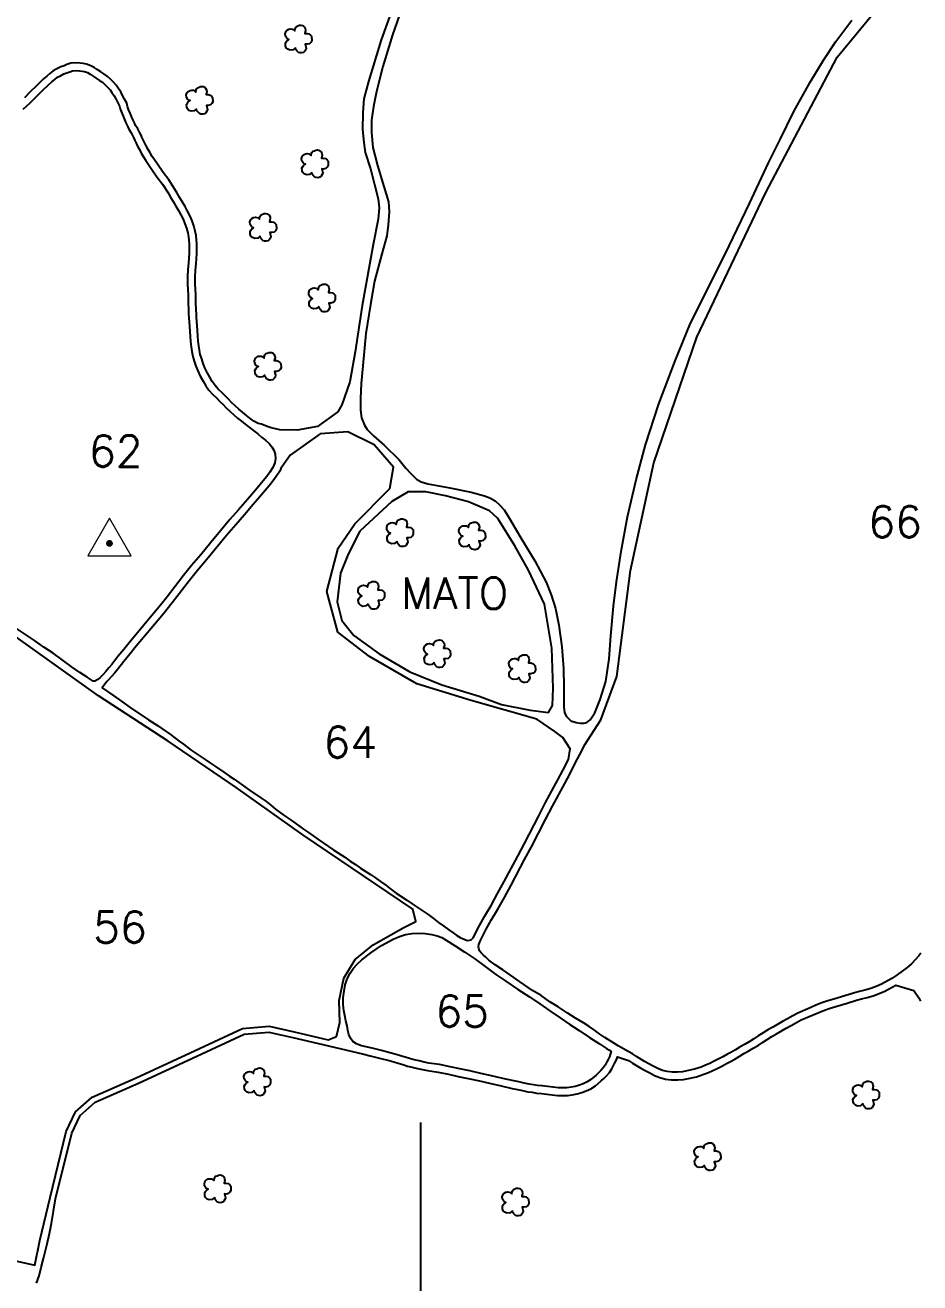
# Model space of a CAD drawing. Extents: x 753852 to 757564, y 7817516 to 7820141.
# Drawn here: x 755244 to 755710, y 7818478 to 7819131 of the extents above; entities that cross this region are included whole.
import ezdxf

# ---------------------------------------------------------------- set-up
doc = ezdxf.new("R2010")
doc.units = 0
doc.header["$MEASUREMENT"] = 0
doc.linetypes.add('CONTINUO', pattern=[0])
for name, color, linetype in [('0114000435', 1, 'Continuous'), ('0114000435002', 5, 'Continuous'), ('_SIMBOLO ARVORE', 118, 'Continuous'), ('MALHA', 8, 'Continuous'), ('MATO', 3, 'Continuous'), ('TEXTO', 7, 'Continuous'), ('TEXTO_NUN_TAL', 7, 'Continuous')]:
    doc.layers.add(name, color=color, linetype=linetype)
for name, color, linetype, lineweight in [('0114000435056', 5, 'Continuous', 25), ('0114000435062', 5, 'Continuous', 25), ('0114000435064', 5, 'Continuous', 25), ('0114000435065', 5, 'Continuous', 25), ('0114000435066', 5, 'Continuous', 25), ('TEXTO_DIVERSOS', 7, 'Continuous', 5)]:
    doc.layers.add(name, color=color, linetype=linetype, lineweight=lineweight)
doc.styles.add('ROMANS', font='romans')
doc.styles.add('Simplex', font='simplex.shx')

msp = doc.modelspace()

# ---------------------------------------------------------------- linework, layer by layer
at = {"layer": '0114000435', "linetype": 'ByBlock'}
for points in [[(755438.33, 7819148.16), (755429.62, 7819123.43), (755423.05, 7819101.85), (755420.59, 7819092.87), (755420.01, 7819085.81), (755419.85, 7819076.95), (755420.59, 7819070.22), (755421.32, 7819065.02), (755424.03, 7819056.49), (755428.06, 7819040.88), (755428.47, 7819036.12), (755428.06, 7819030.29), (755425.43, 7819017.13), (755419.67, 7818985.42), (755415.97, 7818961.33), (755413.35, 7818945.74), (755409.08, 7818933.84), (755406.96, 7818930.28), (755396.46, 7818922.63), (755385.83, 7818920.73), (755376.92, 7818920.81), (755372.32, 7818921.83), (755370.28, 7818922.56), (755367.36, 7818923.72), (755365.68, 7818924.23), (755363.43, 7818925.32), (755361.25, 7818926.87), (755359.48, 7818928.38), (755357.52, 7818929.99), (755355.65, 7818931.64), (755353.75, 7818933.37), (755351.79, 7818935.09), (755350.26, 7818936.77), (755348.41, 7818938.49), (755346.71, 7818940.26), (755344.76, 7818942.06), (755343.21, 7818943.93), (755341.79, 7818945.95), (755340.44, 7818948.21), (755339.09, 7818950.64), (755337.93, 7818953.04), (755337.03, 7818955.37), (755336.26, 7818957.74), (755335.55, 7818960.07), (755335.04, 7818962.24), (755334.72, 7818964.51), (755334.49, 7818967.01), (755334.32, 7818969.68), (755333.89, 7818974.91), (755333.71, 7818977.13), (755333.6, 7818979.33), (755333.49, 7818981.34), (755333.44, 7818982.94), (755333.29, 7818987.24), (755333.18, 7818990.99), (755332.87, 7818996.65), (755332.81, 7818998.47), (755332.85, 7819000.34), (755333.05, 7819003.9), (755333.32, 7819007.05), (755333.58, 7819009.93), (755333.68, 7819012.24), (755333.79, 7819015.6), (755333.78, 7819017.61), (755333.62, 7819019.66), (755333.31, 7819021.75), (755332.89, 7819024.11), (755332.2, 7819026.78), (755331.31, 7819029.38), (755330.2, 7819031.95), (755328.94, 7819034.42), (755327.59, 7819036.82), (755326.26, 7819039.07), (755324.88, 7819041.42), (755323.53, 7819043.75), (755322.17, 7819046.15), (755319.1, 7819050.72), (755316.27, 7819054.63), (755313.24, 7819058.94), (755310.53, 7819062.9), (755309.4, 7819064.75), (755308.42, 7819066.55), (755307.42, 7819068.43), (755306.52, 7819070.11), (755305.84, 7819071.57), (755305.12, 7819072.84), (755304.72, 7819073.92), (755303.97, 7819075.59), (755303.07, 7819077.3), (755301.91, 7819079.05), (755301.27, 7819080.41), (755300.5, 7819082.09), (755299.79, 7819083.68), (755299.08, 7819085.45), (755298.25, 7819087.38), (755297.7, 7819088.79), (755297.39, 7819090.51), (755296.15, 7819092.62), (755295.33, 7819094.25), (755294.31, 7819096.42), (755292.9, 7819098.36), (755291.8, 7819100.02), (755290.46, 7819101.51), (755288.88, 7819103.09), (755287.08, 7819104.6), (755285.46, 7819105.75), (755283.81, 7819106.86), (755281.91, 7819108.02), (755280.33, 7819109.06), (755278.56, 7819110.06), (755276.42, 7819110.91), (755274.69, 7819111.17), (755271.59, 7819111.49), (755268.32, 7819111.4), (755266.21, 7819110.64), (755264.82, 7819110.07), (755263.08, 7819109.52), (755260.95, 7819108.35), (755259.06, 7819107.41), (755257.38, 7819106.01), (755255.75, 7819104.68), (755254.05, 7819103.21), (755250.55, 7819099.8), (755246.92, 7819096.22), (755244.09, 7819093.42)], [(755250.46, 7818477.53), (755251.73, 7818481.37), (755252.81, 7818485.6), (755254, 7818490.34), (755255.88, 7818497.93), (755257.1, 7818503.27), (755258.2, 7818508.52), (755260.35, 7818521.24), (755268.73, 7818555.35), (755273.18, 7818564.6), (755280.96, 7818571.56), (755303.37, 7818581.43), (755331.47, 7818594.44), (755358.29, 7818606.78), (755371.13, 7818607.97), (755383.64, 7818605.14), (755402.22, 7818600.81), (755417.69, 7818597.14), (755419.94, 7818596.62), (755423.9, 7818595.65), (755428.68, 7818594.45), (755433.74, 7818593.13), (755436.21, 7818592.44), (755438.42, 7818591.83), (755440.77, 7818591.04), (755443.26, 7818590.29), (755445.75, 7818589.68), (755448.45, 7818589.07), (755450.98, 7818588.48), (755453.57, 7818587.93), (755459.27, 7818587.11), (755464.63, 7818586.02), (755469.62, 7818584.9), (755474.83, 7818583.83), (755480.59, 7818582.57), (755485.94, 7818581.37), (755491.86, 7818579.98), (755497.73, 7818578.62), (755500.37, 7818578.14), (755502.96, 7818577.53), (755505.8, 7818576.97), (755508.09, 7818576.66), (755510.25, 7818576.28), (755512.83, 7818575.95), (755515.64, 7818575.65), (755518.47, 7818575.29), (755521.27, 7818575.03), (755523.95, 7818574.92), (755526.45, 7818575.06), (755528.92, 7818575.28), (755531.45, 7818575.86), (755533.88, 7818576.54), (755536.16, 7818577.37), (755538.59, 7818578.52), (755540.93, 7818580.07), (755543.92, 7818582.56), (755545.29, 7818583.8), (755546.7, 7818585.2), (755548.22, 7818586.93), (755549.4, 7818588.8), (755550.38, 7818590.59), (755551.09, 7818591.93), (755551.83, 7818593.47), (755552.48, 7818595.07), (755558.14, 7818593.14), (755560.12, 7818591.86), (755564.49, 7818589.21), (755566.78, 7818587.92), (755569.13, 7818586.7), (755571.65, 7818585.44), (755574.43, 7818584.26), (755577.38, 7818583.44), (755580.54, 7818583.08), (755583.77, 7818583.1), (755586.64, 7818583.36), (755589.3, 7818583.8), (755593.45, 7818584.77), (755597.34, 7818586), (755599.73, 7818587), (755602.02, 7818588.02), (755604.15, 7818589.07), (755606.59, 7818590.31), (755608.99, 7818591.55), (755611.16, 7818592.71), (755613.35, 7818593.94), (755615.73, 7818595.32), (755618.13, 7818596.76), (755620.72, 7818598.19), (755622.89, 7818599.52), (755625.49, 7818601.02), (755627.75, 7818602.58), (755630.22, 7818604.08), (755632.71, 7818605.62), (755635.13, 7818607.08), (755640.17, 7818609.99), (755642.67, 7818611.41), (755645.39, 7818612.9), (755647.96, 7818614.24), (755654.09, 7818616.92), (755656.99, 7818618.14), (755660.02, 7818619.31), (755662.93, 7818620.35), (755665.98, 7818621.24), (755671.78, 7818623.02), (755676.72, 7818624.48), (755679.23, 7818625.16), (755682.12, 7818625.93), (755685.26, 7818626.86), (755688.38, 7818627.98), (755691.4, 7818629.28), (755697.08, 7818632.33), (755706.42, 7818629.47), (755709.04, 7818625.76), (755709.99, 7818623.99)]]:
    msp.add_lwpolyline(points, dxfattribs=at)
at = {"layer": '0114000435002', "linetype": 'ByBlock'}
msp.add_lwpolyline([(755442.43, 7819145.96), (755435.52, 7819126.06), (755430.46, 7819109.71), (755427.14, 7819096.6), (755425.51, 7819088.86), (755424.62, 7819081.72), (755424.45, 7819075.37), (755425.23, 7819067.49), (755427.71, 7819058.18), (755431.02, 7819047.32), (755433.33, 7819039.29), (755433.72, 7819034.17), (755433.21, 7819027.43), (755432.42, 7819021.71), (755429.9, 7819012.25), (755426.13, 7818998.15), (755424.05, 7818986.01), (755421.64, 7818970.95), (755419.95, 7818954.09), (755419.16, 7818944.92), (755418.77, 7818937.16), (755418.77, 7818931.1), (755419.28, 7818927.12), (755420.96, 7818923.34), (755422.31, 7818921.04), (755425.62, 7818917.78), (755431.18, 7818912.9), (755438.94, 7818905.3), (755442.42, 7818900.93), (755444.78, 7818898.34), (755447.94, 7818895.3), (755450.35, 7818893.9), (755453.89, 7818892.72), (755465.23, 7818890.7), (755476.35, 7818888.45), (755483.34, 7818886.64), (755486.03, 7818885.58), (755488.79, 7818883.95), (755491.03, 7818881.93), (755493.45, 7818879.23), (755496.31, 7818874.74), (755502.22, 7818864.68), (755509.41, 7818852.76), (755515.26, 7818841.74), (755518.01, 7818835.18), (755520.2, 7818827.97), (755521.95, 7818819.39), (755523.52, 7818808.03), (755524.42, 7818796.84), (755524.59, 7818787.28), (755524.59, 7818777.01), (755524.81, 7818773.79), (755525.82, 7818771.89), (755528.07, 7818769.64), (755530.88, 7818768.74), (755533.01, 7818768.41), (755535.09, 7818768.41), (755536.44, 7818768.8), (755538.24, 7818770.26), (755540.6, 7818773.85), (755543.46, 7818780.75), (755546.32, 7818790.07), (755548.01, 7818801.88), (755549.02, 7818813.89), (755550.26, 7818829.24), (755551.84, 7818841.9), (755554.31, 7818857.73), (755557.57, 7818875.6), (755562.07, 7818894.83), (755566.9, 7818913.15), (755573.81, 7818934.39), (755582.41, 7818956.64), (755590.39, 7818976.26), (755599.61, 7818994.47), (755610.48, 7819016.4), (755620.94, 7819038.46), (755630.83, 7819059.51), (755636.98, 7819071.78), (755644.07, 7819086.22), (755652.5, 7819101.46), (755659.42, 7819112.9), (755665.97, 7819122.67), (755674.22, 7819133.79)], dxfattribs=at)
at = {"layer": '0114000435056'}
msp.add_lwpolyline([(755229.24, 7818491.37), (755249.51, 7818486.86), (755252.05, 7818499.65), (755257.44, 7818521.95), (755265.89, 7818556.37), (755270.74, 7818566.44), (755279.32, 7818574.12), (755302.14, 7818584.17), (755330.21, 7818597.16), (755357.51, 7818609.72), (755371.33, 7818611), (755384.31, 7818608.06), (755402.01, 7818603.94), (755406.38, 7818605.59), (755408.16, 7818612.84), (755407.71, 7818624.43), (755410.19, 7818636), (755416.03, 7818645.69), (755425.36, 7818653.25), (755434.51, 7818658.46), (755441.36, 7818662.2), (755447.53, 7818665.45), (755446.03, 7818671.88), (755388.89, 7818710.42), (755354.1, 7818735.09), (755318.79, 7818759.11), (755282.66, 7818782.62), (755240.26, 7818813.01)], dxfattribs=at)
at = {"layer": '0114000435062'}
msp.add_lwpolyline([(755243.52, 7819087.44), (755246.85, 7819090.53), (755249.73, 7819093.37), (755253.35, 7819096.94), (755256.76, 7819100.26), (755258.32, 7819101.62), (755259.93, 7819102.93), (755261.26, 7819104.03), (755262.8, 7819104.8), (755264.66, 7819105.83), (755266.19, 7819106.31), (755267.65, 7819106.91), (755269.07, 7819107.42), (755271.44, 7819107.49), (755274.18, 7819107.2), (755275.37, 7819107.02), (755276.83, 7819106.44), (755278.25, 7819105.64), (755279.77, 7819104.64), (755281.65, 7819103.49), (755283.19, 7819102.45), (755284.63, 7819101.44), (755286.17, 7819100.14), (755287.56, 7819098.75), (755288.63, 7819097.57), (755289.61, 7819096.08), (755290.85, 7819094.38), (755291.73, 7819092.5), (755292.64, 7819090.71), (755293.58, 7819089.1), (755293.83, 7819087.71), (755294.54, 7819085.86), (755295.39, 7819083.91), (755296.11, 7819082.12), (755296.86, 7819080.44), (755297.64, 7819078.72), (755298.42, 7819077.08), (755299.63, 7819075.26), (755300.37, 7819073.84), (755301.02, 7819072.41), (755301.48, 7819071.16), (755302.28, 7819069.74), (755302.94, 7819068.32), (755303.89, 7819066.55), (755304.89, 7819064.65), (755305.94, 7819062.74), (755307.17, 7819060.73), (755309.95, 7819056.66), (755313.02, 7819052.31), (755315.81, 7819048.43), (755318.77, 7819044.04), (755320.06, 7819041.76), (755321.42, 7819039.41), (755322.81, 7819037.04), (755324.13, 7819034.81), (755325.42, 7819032.53), (755326.58, 7819030.25), (755327.58, 7819027.94), (755328.36, 7819025.63), (755328.98, 7819023.25), (755329.36, 7819021.1), (755329.65, 7819019.21), (755329.78, 7819017.44), (755329.79, 7819015.65), (755329.69, 7819012.4), (755329.59, 7819010.2), (755329.33, 7819007.4), (755329.06, 7819004.18), (755328.86, 7819000.5), (755328.81, 7818998.45), (755328.88, 7818996.47), (755329.18, 7818990.83), (755329.29, 7818987.11), (755329.44, 7818982.8), (755329.49, 7818981.16), (755329.61, 7818979.12), (755329.72, 7818976.88), (755329.9, 7818974.59), (755330.33, 7818969.39), (755330.5, 7818966.7), (755330.75, 7818964.05), (755331.1, 7818961.51), (755331.68, 7818959.03), (755332.44, 7818956.54), (755333.26, 7818954.02), (755334.26, 7818951.44), (755335.54, 7818948.8), (755336.98, 7818946.21), (755338.43, 7818943.77), (755340.03, 7818941.5), (755341.85, 7818939.31), (755343.9, 7818937.4), (755345.61, 7818935.63), (755347.42, 7818933.96), (755348.98, 7818932.23), (755351.09, 7818930.38), (755352.98, 7818928.66), (755354.93, 7818926.94), (755356.91, 7818925.32), (755358.78, 7818923.72), (755361.08, 7818922.08), (755363.33, 7818920.42), (755365.43, 7818918.74), (755367.42, 7818917.13), (755369.41, 7818915.47), (755371.27, 7818913.81), (755372.73, 7818912.05), (755373.78, 7818910.28), (755374.44, 7818908.26), (755374.6, 7818905.98), (755374.25, 7818903.7), (755373.26, 7818901.3), (755371.76, 7818898.92), (755370.07, 7818896.65), (755368.17, 7818894.31), (755364.26, 7818889.58), (755360.03, 7818884.61), (755355.44, 7818879.29), (755350.92, 7818874.19), (755346.11, 7818868.45), (755341, 7818862.27), (755335.76, 7818855.96), (755331, 7818850.31), (755326.74, 7818845.12), (755322.27, 7818839.35), (755317.74, 7818833.48), (755313.28, 7818827.77), (755308.67, 7818822.23), (755303.75, 7818816.4), (755299.19, 7818810.98), (755295.8, 7818806.75), (755292.73, 7818803.03), (755289.49, 7818799), (755287.97, 7818797.13), (755286.43, 7818795.31), (755284.9, 7818793.64), (755283.53, 7818792.2), (755282.25, 7818791.12), (755281.29, 7818790.54), (755280.75, 7818790.22), (755279.79, 7818790.29), (755278.23, 7818791.26), (755276.7, 7818792.3), (755272.96, 7818794.82), (755268.4, 7818797.94), (755263.68, 7818801.39), (755259.03, 7818804.8), (755254.24, 7818807.97), (755249.43, 7818811.37), (755244.69, 7818814.54), (755240.06, 7818817.64)], dxfattribs=at)
at = {"layer": '0114000435064'}
msp.add_lwpolyline([(755377.37, 7818900.77), (755376.82, 7818899.46), (755375.06, 7818896.66), (755373.23, 7818894.2), (755371.27, 7818891.78), (755367.32, 7818887.01), (755363.06, 7818882.01), (755358.45, 7818876.66), (755353.95, 7818871.58), (755349.18, 7818865.89), (755338.83, 7818853.4), (755334.07, 7818847.75), (755329.87, 7818842.63), (755320.9, 7818831.02), (755316.4, 7818825.26), (755311.74, 7818819.66), (755302.29, 7818808.44), (755298.9, 7818804.22), (755295.84, 7818800.51), (755292.6, 7818796.48), (755291.05, 7818794.57), (755289.43, 7818792.66), (755287.83, 7818790.91), (755287.01, 7818790.05), (755284.58, 7818786.86), (755287.34, 7818784.87), (755290.51, 7818782.67), (755294.82, 7818779.72), (755299.11, 7818776.63), (755308.54, 7818770.25), (755313.28, 7818767.31), (755315.56, 7818765.72), (755317.73, 7818764.16), (755320.05, 7818762.6), (755322.38, 7818760.89), (755324.63, 7818759.14), (755326.81, 7818757.56), (755330.88, 7818754.47), (755335.53, 7818751.24), (755338.15, 7818749.55), (755340.81, 7818747.68), (755343.5, 7818745.95), (755348.31, 7818742.58), (755350.76, 7818740.97), (755353.12, 7818739.32), (755355.5, 7818737.55), (755361.05, 7818733.71), (755366.94, 7818729.69), (755369.65, 7818727.88), (755372.19, 7818725.85), (755374.7, 7818723.78), (755377.19, 7818721.9), (755379.67, 7818720.08), (755382.2, 7818718.32), (755384.74, 7818716.62), (755389.27, 7818713.38), (755391.77, 7818711.7), (755396.72, 7818708.13), (755399.34, 7818706.22), (755402.17, 7818704.42), (755404.95, 7818702.53), (755410.68, 7818698.74), (755413.52, 7818696.78), (755416.28, 7818695.01), (755418.89, 7818693.14), (755423.95, 7818689.77), (755426.53, 7818688.14), (755429.26, 7818686.14), (755431.94, 7818684.2), (755434.57, 7818682.21), (755437.36, 7818680.19), (755442.96, 7818676.44), (755445.71, 7818674.56), (755453.99, 7818668.99), (755456.71, 7818666.94), (755459.36, 7818664.89), (755462.17, 7818662.89), (755464.67, 7818661.06), (755466.9, 7818659.52), (755468.87, 7818658.2), (755470.6, 7818657.12), (755474.3, 7818655.52), (755476.29, 7818655.88), (755477.4, 7818656.89), (755480.62, 7818663.32), (755483.31, 7818668.05), (755486.66, 7818673.75), (755490.1, 7818679.87), (755493.54, 7818686.11), (755500.6, 7818699.43), (755504.14, 7818705.97), (755511.46, 7818720.29), (755515.03, 7818727.17), (755521.43, 7818738.93), (755524.21, 7818744.2), (755526.93, 7818749.51), (755527.86, 7818755.15), (755523.91, 7818760.99), (755519.81, 7818764.14), (755510.48, 7818770.54), (755476.39, 7818780.23), (755448.09, 7818788.82), (755423.43, 7818803.15), (755407.03, 7818815.77), (755401.34, 7818836.93), (755407.25, 7818859.38), (755415.83, 7818872.09), (755434.01, 7818890.35), (755435.96, 7818901.48), (755425.97, 7818913.14), (755412.3, 7818919.89), (755397.88, 7818918.73), (755382.25, 7818907.62)], close=True, dxfattribs=at)
at = {"layer": '0114000435065', "elevation": 660.77}
msp.add_lwpolyline([(755455.92, 7818658.64), (755458.6, 7818658.01), (755461.12, 7818657.04), (755463.38, 7818655.78), (755468.02, 7818652.82), (755473.04, 7818649.42), (755478.23, 7818645.92), (755483.62, 7818642.07), (755489.18, 7818637.89), (755494.36, 7818634.4), (755500.48, 7818630.28), (755506.6, 7818626.2), (755511.97, 7818622.56), (755517.25, 7818619.06), (755522.56, 7818615.34), (755527.58, 7818611.96), (755532.53, 7818608.7), (755537.84, 7818605.06), (755543.01, 7818601.76), (755545.15, 7818600.44), (755546.66, 7818599.41), (755547.82, 7818598.66), (755549.03, 7818597.94), (755548.65, 7818596.28), (755548.17, 7818595.09), (755547.52, 7818593.73), (755546.86, 7818592.49), (755545.95, 7818590.82), (755545.01, 7818589.33), (755543.78, 7818587.94), (755542.53, 7818586.7), (755541.3, 7818585.58), (755538.54, 7818583.29), (755536.62, 7818582.02), (755534.61, 7818581.06), (755532.66, 7818580.35), (755530.47, 7818579.74), (755528.29, 7818579.24), (755526.15, 7818579.05), (755523.92, 7818578.93), (755521.54, 7818579.03), (755518.9, 7818579.26), (755516.1, 7818579.63), (755513.3, 7818579.93), (755510.84, 7818580.24), (755508.7, 7818580.61), (755506.46, 7818580.92), (755503.81, 7818581.44), (755501.19, 7818582.06), (755498.53, 7818582.54), (755492.77, 7818583.87), (755486.84, 7818585.27), (755481.45, 7818586.47), (755475.66, 7818587.74), (755470.46, 7818588.81), (755465.46, 7818589.93), (755459.95, 7818591.05), (755454.27, 7818591.87), (755451.85, 7818592.38), (755449.34, 7818592.97), (755446.67, 7818593.58), (755444.31, 7818594.15), (755441.98, 7818594.85), (755439.59, 7818595.66), (755437.27, 7818596.3), (755434.78, 7818596.99), (755429.67, 7818598.33), (755424.86, 7818599.53), (755420.87, 7818600.52), (755418.83, 7818600.98), (755416.69, 7818601.77), (755414.85, 7818603.06), (755413.59, 7818604.83), (755412.76, 7818606.73), (755412.26, 7818608.79), (755411.8, 7818611.25), (755411.25, 7818613.86), (755410.65, 7818616.56), (755410.16, 7818619.23), (755409.89, 7818622.31), (755409.86, 7818625.73), (755410.24, 7818629.27), (755410.9, 7818632.46), (755411.97, 7818635.57), (755413.5, 7818638.56), (755415.21, 7818641.11), (755417.29, 7818643.46), (755419.49, 7818645.5), (755424.2, 7818649.15), (755429.79, 7818652.93), (755435.88, 7818656.3), (755439.06, 7818657.62), (755442.26, 7818658.61), (755445.71, 7818659.17), (755449.05, 7818659.29), (755452.49, 7818659.11)], close=True, dxfattribs=at)
at = {"layer": '0114000435066'}
msp.add_lwpolyline([(755710.12, 7818648.98), (755709.08, 7818647.53), (755707.39, 7818645.61), (755705.26, 7818643.46), (755702.9, 7818641.46), (755700.44, 7818639.52), (755697.83, 7818637.62), (755695.02, 7818635.76), (755689.66, 7818632.88), (755686.91, 7818631.7), (755684.01, 7818630.66), (755681.04, 7818629.78), (755678.19, 7818629.03), (755675.63, 7818628.33), (755670.63, 7818626.85), (755664.83, 7818625.08), (755661.69, 7818624.15), (755658.63, 7818623.06), (755655.49, 7818621.85), (755652.52, 7818620.6), (755646.23, 7818617.85), (755643.5, 7818616.43), (755640.72, 7818614.9), (755638.18, 7818613.46), (755633.1, 7818610.53), (755630.62, 7818609.04), (755628.13, 7818607.49), (755625.57, 7818605.94), (755623.35, 7818604.4), (755620.85, 7818602.95), (755618.71, 7818601.65), (755616.13, 7818600.23), (755613.7, 7818598.77), (755611.36, 7818597.41), (755609.24, 7818596.22), (755607.13, 7818595.09), (755604.76, 7818593.86), (755602.36, 7818592.64), (755600.33, 7818591.64), (755598.15, 7818590.68), (755595.96, 7818589.76), (755592.39, 7818588.63), (755588.52, 7818587.73), (755586.14, 7818587.33), (755583.58, 7818587.1), (755580.76, 7818587.08), (755578.15, 7818587.38), (755575.75, 7818588.04), (755573.33, 7818589.07), (755570.94, 7818590.26), (755568.69, 7818591.44), (755566.51, 7818592.67), (755562.24, 7818595.25), (755560.19, 7818596.58), (755557.92, 7818597.82), (755554.03, 7818600.04), (755552.69, 7818600.73), (755550.79, 7818601.93), (755545.87, 7818605.1), (755543.31, 7818606.84), (755541.77, 7818607.97), (755540.38, 7818608.92), (755537.64, 7818610.8), (755534.67, 7818612.72), (755530.59, 7818615.18), (755526.17, 7818617.99), (755521.57, 7818621.14), (755517.29, 7818623.68), (755512.69, 7818627), (755508.28, 7818629.54), (755503.77, 7818632.58), (755501.42, 7818634.19), (755496.79, 7818637.49), (755492.76, 7818640.31), (755488.8, 7818642.92), (755485.55, 7818645.28), (755483.97, 7818646.83), (755482.54, 7818648), (755481.55, 7818649.1), (755480.75, 7818650.2), (755480.34, 7818651.32), (755480.19, 7818652.26), (755480.26, 7818653.4), (755481.03, 7818655.21), (755484.15, 7818661.43), (755486.77, 7818666.04), (755490.13, 7818671.75), (755493.59, 7818677.92), (755497.06, 7818684.21), (755504.13, 7818697.54), (755507.68, 7818704.11), (755515.02, 7818718.46), (755518.57, 7818725.29), (755524.96, 7818737.04), (755527.76, 7818742.36), (755530.48, 7818747.66), (755532.91, 7818752.25), (755533.82, 7818754.05), (755535.29, 7818757.03), (755543.81, 7818770.14), (755551.99, 7818792.73), (755559.17, 7818847.85), (755571.35, 7818903.72), (755593.68, 7818968.96), (755629.29, 7819043.87), (755666.56, 7819114.41), (755714.23, 7819172.26)], dxfattribs=at)
at = {"layer": '_SIMBOLO ARVORE', "linetype": 'CONTINUO'}
for points in [[(755384.99, 7819119.4, 0), (755383.75, 7819118.36, 0), (755382.17, 7819118.17, 0), (755381.04, 7819118.61, 0), (755380.24, 7819119.4, 0), (755379.91, 7819120.3, 0), (755379.82, 7819121.63, 0), (755380.25, 7819122.47, 0), (755380.7, 7819123.09, 0), (755381.61, 7819123.71, 0), (755381.03, 7819123.9, 0), (755380.46, 7819124.37, 0), (755379.79, 7819125.43, 0), (755379.67, 7819126.69, 0), (755380.15, 7819128.01, 0), (755380.66, 7819128.48, 0), (755381.59, 7819129.05, 0), (755382.57, 7819129.18, 0), (755383.35, 7819129.06, 0), (755383.97, 7819128.78, 0), (755384.64, 7819128.18, 0), (755384.85, 7819129.33, 0), (755385.02, 7819129.79, 0), (755385.53, 7819130.43, 0), (755386.28, 7819130.71, 0), (755387.01, 7819131.03, 0), (755387.84, 7819131.11, 0), (755388.62, 7819131, 0), (755389.25, 7819130.66, 0), (755389.72, 7819130.15, 0), (755390.14, 7819129.34, 0), (755390.3, 7819128.43, 0), (755389.92, 7819126.82, 0), (755391.06, 7819126.83, 0), (755391.99, 7819126.61, 0), (755392.87, 7819125.91, 0), (755393.36, 7819125.35, 0), (755393.5, 7819123.12, 0), (755392.95, 7819122.13, 0), (755392.23, 7819121.47, 0), (755391.09, 7819121.16, 0), (755390.09, 7819121.25, 0), (755390.62, 7819119.17, 0), (755390.38, 7819118.29, 0), (755389.78, 7819117.44, 0), (755389.11, 7819116.92, 0), (755388.17, 7819116.68, 0), (755387.24, 7819116.74, 0), (755386.54, 7819116.94, 0), (755385.74, 7819117.73, 0), (755385.2, 7819118.44, 0), (755385.03, 7819119.51, 0)], [(755333.6, 7819087.61, 0), (755332.35, 7819086.56, 0), (755330.77, 7819086.38, 0), (755329.64, 7819086.82, 0), (755328.84, 7819087.6, 0), (755328.51, 7819088.5, 0), (755328.42, 7819089.83, 0), (755328.85, 7819090.67, 0), (755329.31, 7819091.3, 0), (755330.22, 7819091.91, 0), (755329.64, 7819092.1, 0), (755329.07, 7819092.57, 0), (755328.39, 7819093.63, 0), (755328.27, 7819094.89, 0), (755328.76, 7819096.21, 0), (755329.27, 7819096.68, 0), (755330.2, 7819097.25, 0), (755331.17, 7819097.38, 0), (755331.95, 7819097.27, 0), (755332.57, 7819096.98, 0), (755333.25, 7819096.38, 0), (755333.45, 7819097.53, 0), (755333.62, 7819097.99, 0), (755334.13, 7819098.63, 0), (755334.88, 7819098.91, 0), (755335.62, 7819099.23, 0), (755336.44, 7819099.31, 0), (755337.22, 7819099.2, 0), (755337.86, 7819098.86, 0), (755338.33, 7819098.35, 0), (755338.74, 7819097.54, 0), (755338.9, 7819096.63, 0), (755338.53, 7819095.02, 0), (755339.66, 7819095.03, 0), (755340.6, 7819094.81, 0), (755341.48, 7819094.11, 0), (755341.97, 7819093.55, 0), (755342.1, 7819091.33, 0), (755341.55, 7819090.33, 0), (755340.83, 7819089.67, 0), (755339.69, 7819089.36, 0), (755338.69, 7819089.45, 0), (755339.22, 7819087.37, 0), (755338.98, 7819086.49, 0), (755338.38, 7819085.64, 0), (755337.72, 7819085.12, 0), (755336.78, 7819084.89, 0), (755335.85, 7819084.94, 0), (755335.15, 7819085.14, 0), (755334.35, 7819085.93, 0), (755333.8, 7819086.64, 0), (755333.64, 7819087.71, 0)], [(755393.56, 7819054.59, 0), (755392.31, 7819053.54, 0), (755390.73, 7819053.36, 0), (755389.6, 7819053.8, 0), (755388.8, 7819054.58, 0), (755388.47, 7819055.48, 0), (755388.38, 7819056.81, 0), (755388.81, 7819057.65, 0), (755389.27, 7819058.28, 0), (755390.18, 7819058.89, 0), (755389.6, 7819059.08, 0), (755389.03, 7819059.55, 0), (755388.36, 7819060.61, 0), (755388.23, 7819061.87, 0), (755388.72, 7819063.19, 0), (755389.23, 7819063.66, 0), (755390.16, 7819064.23, 0), (755391.14, 7819064.36, 0), (755391.92, 7819064.25, 0), (755392.53, 7819063.96, 0), (755393.21, 7819063.36, 0), (755393.41, 7819064.51, 0), (755393.59, 7819064.97, 0), (755394.09, 7819065.61, 0), (755394.84, 7819065.89, 0), (755395.58, 7819066.21, 0), (755396.4, 7819066.29, 0), (755397.18, 7819066.18, 0), (755397.82, 7819065.84, 0), (755398.29, 7819065.33, 0), (755398.7, 7819064.52, 0), (755398.86, 7819063.61, 0), (755398.49, 7819062, 0), (755399.62, 7819062.01, 0), (755400.56, 7819061.79, 0), (755401.44, 7819061.09, 0), (755401.93, 7819060.53, 0), (755402.06, 7819058.31, 0), (755401.52, 7819057.31, 0), (755400.79, 7819056.65, 0), (755399.65, 7819056.34, 0), (755398.65, 7819056.43, 0), (755399.19, 7819054.35, 0), (755398.94, 7819053.47, 0), (755398.34, 7819052.62, 0), (755397.68, 7819052.1, 0), (755396.74, 7819051.87, 0), (755395.81, 7819051.92, 0), (755395.11, 7819052.12, 0), (755394.31, 7819052.91, 0), (755393.77, 7819053.62, 0), (755393.6, 7819054.69, 0)], [(755366.64, 7819021.56, 0), (755365.39, 7819020.52, 0), (755363.81, 7819020.34, 0), (755362.68, 7819020.77, 0), (755361.88, 7819021.56, 0), (755361.55, 7819022.46, 0), (755361.46, 7819023.79, 0), (755361.89, 7819024.63, 0), (755362.35, 7819025.25, 0), (755363.26, 7819025.87, 0), (755362.68, 7819026.06, 0), (755362.11, 7819026.53, 0), (755361.43, 7819027.59, 0), (755361.31, 7819028.85, 0), (755361.8, 7819030.17, 0), (755362.31, 7819030.64, 0), (755363.24, 7819031.21, 0), (755364.21, 7819031.34, 0), (755365, 7819031.23, 0), (755365.61, 7819030.94, 0), (755366.29, 7819030.34, 0), (755366.49, 7819031.49, 0), (755366.66, 7819031.95, 0), (755367.17, 7819032.59, 0), (755367.92, 7819032.87, 0), (755368.66, 7819033.19, 0), (755369.48, 7819033.27, 0), (755370.26, 7819033.16, 0), (755370.9, 7819032.82, 0), (755371.37, 7819032.31, 0), (755371.78, 7819031.5, 0), (755371.94, 7819030.59, 0), (755371.57, 7819028.98, 0), (755372.7, 7819028.99, 0), (755373.64, 7819028.77, 0), (755374.52, 7819028.07, 0), (755375.01, 7819027.51, 0), (755375.14, 7819025.29, 0), (755374.59, 7819024.29, 0), (755373.87, 7819023.63, 0), (755372.73, 7819023.32, 0), (755371.73, 7819023.41, 0), (755372.26, 7819021.33, 0), (755372.02, 7819020.45, 0), (755371.42, 7819019.6, 0), (755370.76, 7819019.08, 0), (755369.82, 7819018.85, 0), (755368.89, 7819018.9, 0), (755368.19, 7819019.1, 0), (755367.39, 7819019.89, 0), (755366.84, 7819020.6, 0), (755366.68, 7819021.67, 0)], [(755397.23, 7818984.88, 0), (755395.99, 7818983.83, 0), (755394.4, 7818983.65, 0), (755393.27, 7818984.09, 0), (755392.47, 7818984.87, 0), (755392.14, 7818985.77, 0), (755392.05, 7818987.1, 0), (755392.49, 7818987.94, 0), (755392.94, 7818988.57, 0), (755393.85, 7818989.18, 0), (755393.27, 7818989.37, 0), (755392.7, 7818989.84, 0), (755392.03, 7818990.9, 0), (755391.91, 7818992.16, 0), (755392.39, 7818993.48, 0), (755392.9, 7818993.95, 0), (755393.83, 7818994.52, 0), (755394.81, 7818994.65, 0), (755395.59, 7818994.54, 0), (755396.21, 7818994.25, 0), (755396.88, 7818993.65, 0), (755397.08, 7818994.8, 0), (755397.26, 7818995.26, 0), (755397.76, 7818995.9, 0), (755398.51, 7818996.18, 0), (755399.25, 7818996.5, 0), (755400.07, 7818996.58, 0), (755400.86, 7818996.47, 0), (755401.49, 7818996.13, 0), (755401.96, 7818995.62, 0), (755402.37, 7818994.81, 0), (755402.54, 7818993.9, 0), (755402.16, 7818992.29, 0), (755403.29, 7818992.3, 0), (755404.23, 7818992.08, 0), (755405.11, 7818991.38, 0), (755405.6, 7818990.82, 0), (755405.73, 7818988.6, 0), (755405.19, 7818987.6, 0), (755404.46, 7818986.94, 0), (755403.32, 7818986.63, 0), (755402.32, 7818986.72, 0), (755402.86, 7818984.64, 0), (755402.61, 7818983.76, 0), (755402.01, 7818982.91, 0), (755401.35, 7818982.39, 0), (755400.41, 7818982.16, 0), (755399.48, 7818982.21, 0), (755398.78, 7818982.41, 0), (755397.98, 7818983.2, 0), (755397.44, 7818983.91, 0), (755397.27, 7818984.98, 0)], [(755369.09, 7818949.41, 0), (755367.84, 7818948.36, 0), (755366.26, 7818948.18, 0), (755365.13, 7818948.62, 0), (755364.33, 7818949.4, 0), (755364, 7818950.31, 0), (755363.91, 7818951.64, 0), (755364.34, 7818952.48, 0), (755364.79, 7818953.1, 0), (755365.71, 7818953.72, 0), (755365.13, 7818953.9, 0), (755364.55, 7818954.37, 0), (755363.88, 7818955.43, 0), (755363.76, 7818956.7, 0), (755364.25, 7818958.01, 0), (755364.76, 7818958.48, 0), (755365.69, 7818959.05, 0), (755366.66, 7818959.18, 0), (755367.44, 7818959.07, 0), (755368.06, 7818958.78, 0), (755368.74, 7818958.18, 0), (755368.94, 7818959.33, 0), (755369.11, 7818959.8, 0), (755369.62, 7818960.44, 0), (755370.37, 7818960.71, 0), (755371.1, 7818961.04, 0), (755371.93, 7818961.11, 0), (755372.71, 7818961, 0), (755373.35, 7818960.67, 0), (755373.82, 7818960.16, 0), (755374.23, 7818959.34, 0), (755374.39, 7818958.44, 0), (755374.02, 7818956.82, 0), (755375.15, 7818956.84, 0), (755376.08, 7818956.61, 0), (755376.97, 7818955.91, 0), (755377.46, 7818955.35, 0), (755377.59, 7818953.13, 0), (755377.04, 7818952.13, 0), (755376.32, 7818951.47, 0), (755375.18, 7818951.17, 0), (755374.18, 7818951.25, 0), (755374.71, 7818949.18, 0), (755374.47, 7818948.29, 0), (755373.87, 7818947.45, 0), (755373.21, 7818946.92, 0), (755372.27, 7818946.69, 0), (755371.34, 7818946.75, 0), (755370.64, 7818946.94, 0), (755369.84, 7818947.73, 0), (755369.29, 7818948.44, 0), (755369.12, 7818949.52, 0)], [(755437.77, 7818862.92, 0), (755436.53, 7818861.88, 0), (755434.94, 7818861.69, 0), (755433.82, 7818862.13, 0), (755433.02, 7818862.92, 0), (755432.68, 7818863.82, 0), (755432.6, 7818865.15, 0), (755433.03, 7818865.99, 0), (755433.48, 7818866.61, 0), (755434.39, 7818867.23, 0), (755433.81, 7818867.42, 0), (755433.24, 7818867.89, 0), (755432.57, 7818868.95, 0), (755432.45, 7818870.21, 0), (755432.93, 7818871.52, 0), (755433.44, 7818872, 0), (755434.37, 7818872.56, 0), (755435.35, 7818872.69, 0), (755436.13, 7818872.58, 0), (755436.75, 7818872.3, 0), (755437.42, 7818871.69, 0), (755437.63, 7818872.85, 0), (755437.8, 7818873.31, 0), (755438.3, 7818873.95, 0), (755439.06, 7818874.22, 0), (755439.79, 7818874.55, 0), (755440.62, 7818874.63, 0), (755441.4, 7818874.51, 0), (755442.03, 7818874.18, 0), (755442.5, 7818873.67, 0), (755442.92, 7818872.86, 0), (755443.08, 7818871.95, 0), (755442.7, 7818870.33, 0), (755443.83, 7818870.35, 0), (755444.77, 7818870.13, 0), (755445.65, 7818869.43, 0), (755446.14, 7818868.87, 0), (755446.27, 7818866.64, 0), (755445.73, 7818865.65, 0), (755445.01, 7818864.98, 0), (755443.86, 7818864.68, 0), (755442.86, 7818864.77, 0), (755443.4, 7818862.69, 0), (755443.15, 7818861.81, 0), (755442.55, 7818860.96, 0), (755441.89, 7818860.43, 0), (755440.95, 7818860.2, 0), (755440.02, 7818860.26, 0), (755439.32, 7818860.46, 0), (755438.52, 7818861.24, 0), (755437.98, 7818861.95, 0), (755437.81, 7818863.03, 0)], [(755475.31, 7818861.27, 0), (755474.06, 7818860.22, 0), (755472.48, 7818860.04, 0), (755471.35, 7818860.48, 0), (755470.55, 7818861.26, 0), (755470.22, 7818862.16, 0), (755470.13, 7818863.5, 0), (755470.56, 7818864.34, 0), (755471.02, 7818864.96, 0), (755471.93, 7818865.58, 0), (755471.35, 7818865.76, 0), (755470.78, 7818866.23, 0), (755470.1, 7818867.29, 0), (755469.98, 7818868.56, 0), (755470.47, 7818869.87, 0), (755470.98, 7818870.34, 0), (755471.91, 7818870.91, 0), (755472.89, 7818871.04, 0), (755473.67, 7818870.93, 0), (755474.28, 7818870.64, 0), (755474.96, 7818870.04, 0), (755475.16, 7818871.19, 0), (755475.34, 7818871.65, 0), (755475.84, 7818872.29, 0), (755476.59, 7818872.57, 0), (755477.33, 7818872.9, 0), (755478.15, 7818872.97, 0), (755478.93, 7818872.86, 0), (755479.57, 7818872.52, 0), (755480.04, 7818872.02, 0), (755480.45, 7818871.2, 0), (755480.61, 7818870.29, 0), (755480.24, 7818868.68, 0), (755481.37, 7818868.7, 0), (755482.31, 7818868.47, 0), (755483.19, 7818867.77, 0), (755483.68, 7818867.21, 0), (755483.81, 7818864.99, 0), (755483.27, 7818863.99, 0), (755482.54, 7818863.33, 0), (755481.4, 7818863.03, 0), (755480.4, 7818863.11, 0), (755480.94, 7818861.04, 0), (755480.69, 7818860.15, 0), (755480.09, 7818859.31, 0), (755479.43, 7818858.78, 0), (755478.49, 7818858.55, 0), (755477.56, 7818858.6, 0), (755476.86, 7818858.8, 0), (755476.06, 7818859.59, 0), (755475.51, 7818860.3, 0), (755475.35, 7818861.37, 0)], [(755422.87, 7818830.37, 0), (755421.62, 7818829.33, 0), (755420.04, 7818829.14, 0), (755418.91, 7818829.58, 0), (755418.11, 7818830.37, 0), (755417.78, 7818831.27, 0), (755417.69, 7818832.6, 0), (755418.12, 7818833.44, 0), (755418.58, 7818834.06, 0), (755419.49, 7818834.68, 0), (755418.91, 7818834.87, 0), (755418.34, 7818835.34, 0), (755417.66, 7818836.4, 0), (755417.54, 7818837.66, 0), (755418.03, 7818838.98, 0), (755418.54, 7818839.45, 0), (755419.47, 7818840.02, 0), (755420.45, 7818840.15, 0), (755421.23, 7818840.03, 0), (755421.84, 7818839.75, 0), (755422.52, 7818839.15, 0), (755422.72, 7818840.3, 0), (755422.89, 7818840.76, 0), (755423.4, 7818841.4, 0), (755424.15, 7818841.68, 0), (755424.89, 7818842, 0), (755425.71, 7818842.08, 0), (755426.49, 7818841.97, 0), (755427.13, 7818841.63, 0), (755427.6, 7818841.12, 0), (755428.01, 7818840.31, 0), (755428.17, 7818839.4, 0), (755427.8, 7818837.79, 0), (755428.93, 7818837.8, 0), (755429.87, 7818837.58, 0), (755430.75, 7818836.88, 0), (755431.24, 7818836.32, 0), (755431.37, 7818834.09, 0), (755430.83, 7818833.1, 0), (755430.1, 7818832.44, 0), (755428.96, 7818832.13, 0), (755427.96, 7818832.22, 0), (755428.49, 7818830.14, 0), (755428.25, 7818829.26, 0), (755427.65, 7818828.41, 0), (755426.99, 7818827.89, 0), (755426.05, 7818827.66, 0), (755425.12, 7818827.71, 0), (755424.42, 7818827.91, 0), (755423.62, 7818828.7, 0), (755423.07, 7818829.41, 0), (755422.91, 7818830.48, 0)], [(755457.09, 7818800.03, 0), (755455.85, 7818798.99, 0), (755454.26, 7818798.8, 0), (755453.14, 7818799.24, 0), (755452.34, 7818800.03, 0), (755452, 7818800.93, 0), (755451.92, 7818802.26, 0), (755452.35, 7818803.1, 0), (755452.8, 7818803.72, 0), (755453.71, 7818804.34, 0), (755453.13, 7818804.52, 0), (755452.56, 7818805, 0), (755451.89, 7818806.06, 0), (755451.77, 7818807.32, 0), (755452.25, 7818808.63, 0), (755452.76, 7818809.11, 0), (755453.69, 7818809.67, 0), (755454.67, 7818809.8, 0), (755455.45, 7818809.69, 0), (755456.07, 7818809.41, 0), (755456.74, 7818808.8, 0), (755456.95, 7818809.96, 0), (755457.12, 7818810.42, 0), (755457.62, 7818811.06, 0), (755458.38, 7818811.33, 0), (755459.11, 7818811.66, 0), (755459.94, 7818811.74, 0), (755460.72, 7818811.62, 0), (755461.35, 7818811.29, 0), (755461.82, 7818810.78, 0), (755462.24, 7818809.96, 0), (755462.4, 7818809.06, 0), (755462.02, 7818807.44, 0), (755463.15, 7818807.46, 0), (755464.09, 7818807.24, 0), (755464.97, 7818806.54, 0), (755465.46, 7818805.98, 0), (755465.6, 7818803.75, 0), (755465.05, 7818802.76, 0), (755464.33, 7818802.09, 0), (755463.18, 7818801.79, 0), (755462.19, 7818801.88, 0), (755462.72, 7818799.8, 0), (755462.47, 7818798.92, 0), (755461.87, 7818798.07, 0), (755461.21, 7818797.54, 0), (755460.27, 7818797.31, 0), (755459.34, 7818797.37, 0), (755458.64, 7818797.57, 0), (755457.84, 7818798.35, 0), (755457.3, 7818799.06, 0), (755457.13, 7818800.14, 0)], [(755501.25, 7818792.31, 0), (755500.01, 7818791.26, 0), (755498.42, 7818791.08, 0), (755497.3, 7818791.52, 0), (755496.5, 7818792.3, 0), (755496.17, 7818793.21, 0), (755496.08, 7818794.54, 0), (755496.51, 7818795.38, 0), (755496.96, 7818796, 0), (755497.87, 7818796.62, 0), (755497.29, 7818796.8, 0), (755496.72, 7818797.27, 0), (755496.05, 7818798.33, 0), (755495.93, 7818799.6, 0), (755496.41, 7818800.91, 0), (755496.92, 7818801.38, 0), (755497.85, 7818801.95, 0), (755498.83, 7818802.08, 0), (755499.61, 7818801.97, 0), (755500.23, 7818801.68, 0), (755500.9, 7818801.08, 0), (755501.11, 7818802.23, 0), (755501.28, 7818802.69, 0), (755501.78, 7818803.33, 0), (755502.54, 7818803.61, 0), (755503.27, 7818803.94, 0), (755504.1, 7818804.01, 0), (755504.88, 7818803.9, 0), (755505.51, 7818803.57, 0), (755505.98, 7818803.06, 0), (755506.4, 7818802.24, 0), (755506.56, 7818801.33, 0), (755506.18, 7818799.72, 0), (755507.31, 7818799.74, 0), (755508.25, 7818799.51, 0), (755509.13, 7818798.81, 0), (755509.62, 7818798.25, 0), (755509.76, 7818796.03, 0), (755509.21, 7818795.03, 0), (755508.49, 7818794.37, 0), (755507.35, 7818794.07, 0), (755506.35, 7818794.15, 0), (755506.88, 7818792.08, 0), (755506.63, 7818791.19, 0), (755506.03, 7818790.35, 0), (755505.37, 7818789.82, 0), (755504.43, 7818789.59, 0), (755503.5, 7818789.65, 0), (755502.8, 7818789.84, 0), (755502, 7818790.63, 0), (755501.46, 7818791.34, 0), (755501.29, 7818792.42, 0)], [(755363.58, 7818577.62, 0), (755362.33, 7818576.57, 0), (755360.75, 7818576.39, 0), (755359.62, 7818576.83, 0), (755358.82, 7818577.61, 0), (755358.49, 7818578.51, 0), (755358.4, 7818579.84, 0), (755358.83, 7818580.68, 0), (755359.29, 7818581.31, 0), (755360.2, 7818581.92, 0), (755359.62, 7818582.11, 0), (755359.05, 7818582.58, 0), (755358.38, 7818583.64, 0), (755358.25, 7818584.9, 0), (755358.74, 7818586.22, 0), (755359.25, 7818586.69, 0), (755360.18, 7818587.26, 0), (755361.16, 7818587.39, 0), (755361.94, 7818587.28, 0), (755362.55, 7818586.99, 0), (755363.23, 7818586.39, 0), (755363.43, 7818587.54, 0), (755363.61, 7818588, 0), (755364.11, 7818588.64, 0), (755364.86, 7818588.92, 0), (755365.6, 7818589.24, 0), (755366.42, 7818589.32, 0), (755367.2, 7818589.21, 0), (755367.84, 7818588.87, 0), (755368.31, 7818588.36, 0), (755368.72, 7818587.55, 0), (755368.88, 7818586.64, 0), (755368.51, 7818585.03, 0), (755369.64, 7818585.04, 0), (755370.58, 7818584.82, 0), (755371.46, 7818584.12, 0), (755371.95, 7818583.56, 0), (755372.08, 7818581.34, 0), (755371.54, 7818580.34, 0), (755370.81, 7818579.68, 0), (755369.67, 7818579.37, 0), (755368.67, 7818579.46, 0), (755369.21, 7818577.38, 0), (755368.96, 7818576.5, 0), (755368.36, 7818575.65, 0), (755367.7, 7818575.13, 0), (755366.76, 7818574.9, 0), (755365.83, 7818574.95, 0), (755365.13, 7818575.15, 0), (755364.33, 7818575.94, 0), (755363.79, 7818576.65, 0), (755363.62, 7818577.72, 0)], [(755680, 7818570.76, 0), (755678.75, 7818569.71, 0), (755677.17, 7818569.53, 0), (755676.04, 7818569.97, 0), (755675.24, 7818570.75, 0), (755674.91, 7818571.66, 0), (755674.82, 7818572.99, 0), (755675.25, 7818573.83, 0), (755675.71, 7818574.45, 0), (755676.62, 7818575.07, 0), (755676.04, 7818575.25, 0), (755675.47, 7818575.72, 0), (755674.79, 7818576.78, 0), (755674.67, 7818578.05, 0), (755675.16, 7818579.36, 0), (755675.67, 7818579.83, 0), (755676.6, 7818580.4, 0), (755677.57, 7818580.53, 0), (755678.35, 7818580.42, 0), (755678.97, 7818580.13, 0), (755679.65, 7818579.53, 0), (755679.85, 7818580.68, 0), (755680.02, 7818581.14, 0), (755680.53, 7818581.78, 0), (755681.28, 7818582.06, 0), (755682.01, 7818582.39, 0), (755682.84, 7818582.46, 0), (755683.62, 7818582.35, 0), (755684.26, 7818582.01, 0), (755684.73, 7818581.51, 0), (755685.14, 7818580.69, 0), (755685.3, 7818579.78, 0), (755684.93, 7818578.17, 0), (755686.06, 7818578.19, 0), (755686.99, 7818577.96, 0), (755687.88, 7818577.26, 0), (755688.37, 7818576.7, 0), (755688.5, 7818574.48, 0), (755687.95, 7818573.48, 0), (755687.23, 7818572.82, 0), (755686.09, 7818572.52, 0), (755685.09, 7818572.6, 0), (755685.62, 7818570.53, 0), (755685.38, 7818569.64, 0), (755684.78, 7818568.8, 0), (755684.12, 7818568.27, 0), (755683.18, 7818568.04, 0), (755682.25, 7818568.1, 0), (755681.55, 7818568.29, 0), (755680.75, 7818569.08, 0), (755680.2, 7818569.79, 0), (755680.04, 7818570.86, 0)], [(755597.65, 7818538.75, 0), (755596.41, 7818537.71, 0), (755594.82, 7818537.53, 0), (755593.69, 7818537.96, 0), (755592.89, 7818538.75, 0), (755592.56, 7818539.65, 0), (755592.47, 7818540.98, 0), (755592.91, 7818541.82, 0), (755593.36, 7818542.44, 0), (755594.27, 7818543.06, 0), (755593.69, 7818543.25, 0), (755593.12, 7818543.72, 0), (755592.45, 7818544.78, 0), (755592.33, 7818546.04, 0), (755592.81, 7818547.36, 0), (755593.32, 7818547.83, 0), (755594.25, 7818548.4, 0), (755595.23, 7818548.53, 0), (755596.01, 7818548.42, 0), (755596.63, 7818548.13, 0), (755597.3, 7818547.53, 0), (755597.51, 7818548.68, 0), (755597.68, 7818549.14, 0), (755598.18, 7818549.78, 0), (755598.94, 7818550.06, 0), (755599.67, 7818550.38, 0), (755600.5, 7818550.46, 0), (755601.28, 7818550.35, 0), (755601.91, 7818550.01, 0), (755602.38, 7818549.5, 0), (755602.79, 7818548.69, 0), (755602.96, 7818547.78, 0), (755602.58, 7818546.17, 0), (755603.71, 7818546.18, 0), (755604.65, 7818545.96, 0), (755605.53, 7818545.26, 0), (755606.02, 7818544.7, 0), (755606.15, 7818542.48, 0), (755605.61, 7818541.48, 0), (755604.88, 7818540.82, 0), (755603.74, 7818540.51, 0), (755602.74, 7818540.6, 0), (755603.28, 7818538.52, 0), (755603.03, 7818537.64, 0), (755602.43, 7818536.79, 0), (755601.77, 7818536.27, 0), (755600.83, 7818536.04, 0), (755599.9, 7818536.09, 0), (755599.2, 7818536.29, 0), (755598.4, 7818537.08, 0), (755597.86, 7818537.79, 0), (755597.69, 7818538.86, 0)], [(755342.99, 7818521.99, 0), (755341.75, 7818520.94, 0), (755340.16, 7818520.76, 0), (755339.04, 7818521.2, 0), (755338.24, 7818521.99, 0), (755337.91, 7818522.89, 0), (755337.82, 7818524.22, 0), (755338.25, 7818525.06, 0), (755338.7, 7818525.68, 0), (755339.61, 7818526.3, 0), (755339.03, 7818526.48, 0), (755338.46, 7818526.96, 0), (755337.79, 7818528.02, 0), (755337.67, 7818529.28, 0), (755338.15, 7818530.59, 0), (755338.66, 7818531.06, 0), (755339.59, 7818531.63, 0), (755340.57, 7818531.76, 0), (755341.35, 7818531.65, 0), (755341.97, 7818531.37, 0), (755342.64, 7818530.76, 0), (755342.85, 7818531.92, 0), (755343.02, 7818532.38, 0), (755343.52, 7818533.02, 0), (755344.28, 7818533.29, 0), (755345.01, 7818533.62, 0), (755345.84, 7818533.69, 0), (755346.62, 7818533.58, 0), (755347.25, 7818533.25, 0), (755347.72, 7818532.74, 0), (755348.14, 7818531.92, 0), (755348.3, 7818531.02, 0), (755347.92, 7818529.4, 0), (755349.05, 7818529.42, 0), (755349.99, 7818529.19, 0), (755350.87, 7818528.5, 0), (755351.36, 7818527.94, 0), (755351.5, 7818525.71, 0), (755350.95, 7818524.72, 0), (755350.23, 7818524.05, 0), (755349.09, 7818523.75, 0), (755348.09, 7818523.84, 0), (755348.62, 7818521.76, 0), (755348.37, 7818520.87, 0), (755347.77, 7818520.03, 0), (755347.11, 7818519.5, 0), (755346.17, 7818519.27, 0), (755345.24, 7818519.33, 0), (755344.54, 7818519.53, 0), (755343.74, 7818520.31, 0), (755343.2, 7818521.02, 0), (755343.03, 7818522.1, 0)], [(755497.77, 7818515.13, 0), (755496.53, 7818514.09, 0), (755494.94, 7818513.9, 0), (755493.81, 7818514.34, 0), (755493.01, 7818515.13, 0), (755492.68, 7818516.03, 0), (755492.59, 7818517.36, 0), (755493.02, 7818518.2, 0), (755493.48, 7818518.82, 0), (755494.39, 7818519.44, 0), (755493.81, 7818519.63, 0), (755493.24, 7818520.1, 0), (755492.57, 7818521.16, 0), (755492.45, 7818522.42, 0), (755492.93, 7818523.74, 0), (755493.44, 7818524.21, 0), (755494.37, 7818524.77, 0), (755495.35, 7818524.91, 0), (755496.13, 7818524.79, 0), (755496.74, 7818524.51, 0), (755497.42, 7818523.9, 0), (755497.62, 7818525.06, 0), (755497.8, 7818525.52, 0), (755498.3, 7818526.16, 0), (755499.05, 7818526.43, 0), (755499.79, 7818526.76, 0), (755500.61, 7818526.84, 0), (755501.4, 7818526.73, 0), (755502.03, 7818526.39, 0), (755502.5, 7818525.88, 0), (755502.91, 7818525.07, 0), (755503.08, 7818524.16, 0), (755502.7, 7818522.54, 0), (755503.83, 7818522.56, 0), (755504.77, 7818522.34, 0), (755505.65, 7818521.64, 0), (755506.14, 7818521.08, 0), (755506.27, 7818518.85, 0), (755505.73, 7818517.86, 0), (755505, 7818517.2, 0), (755503.86, 7818516.89, 0), (755502.86, 7818516.98, 0), (755503.4, 7818514.9, 0), (755503.15, 7818514.02, 0), (755502.55, 7818513.17, 0), (755501.89, 7818512.65, 0), (755500.95, 7818512.41, 0), (755500.02, 7818512.47, 0), (755499.32, 7818512.67, 0), (755498.52, 7818513.46, 0), (755497.98, 7818514.16, 0), (755497.81, 7818515.24, 0)]]:
    msp.add_polyline3d(points, dxfattribs=at)
at = {"layer": 'MALHA'}
msp.add_lwpolyline([(755450, 7818560.91), (755450, 7818422.4), (755450, 7818392.76)], dxfattribs=at)
at = {"layer": 'MATO', "linetype": 'ByBlock'}
msp.add_lwpolyline([(755418.53, 7818868.27), (755412.36, 7818856.27), (755408.39, 7818846.31), (755406.76, 7818831.57), (755409.06, 7818821.84), (755415.29, 7818813.99), (755428.45, 7818804.49), (755444.41, 7818795.16), (755461.06, 7818788.39), (755480.54, 7818782.44), (755492.04, 7818778.12), (755507.06, 7818775.14), (755516.53, 7818774.06), (755518.7, 7818777.58), (755518.97, 7818786.64), (755518.28, 7818807.36), (755514.49, 7818830.21), (755506.22, 7818847.96), (755499.04, 7818860.57), (755490.12, 7818874.73), (755485.92, 7818878.79), (755474.96, 7818883.52), (755463.06, 7818886.5), (755452.77, 7818888.66), (755443.58, 7818888.6), (755435.05, 7818883.59), (755418.53, 7818868.27)], close=True, dxfattribs=at)
at = {"layer": 'TEXTO', "color": 7, "lineweight": 9, "flags": 128}
msp.add_lwpolyline([(755277.02, 7818855.34), (755299.63, 7818855.34), (755288.32, 7818874.91)], close=True, dxfattribs=at)
at = {"layer": 'TEXTO', "color": 7, "lineweight": 9, "const_width": 1.77, "flags": 128}
msp.add_lwpolyline([(755287.44, 7818861.86, -1), (755289.21, 7818861.86, -1)], format="xyb", close=True, dxfattribs=at)

# ---------------------------------------------------------------- texts
at = {"layer": 'TEXTO_DIVERSOS', "linetype": 'Continuous', "style": 'Simplex'}
msp.add_text('MATO', height=16.25, dxfattribs=at).set_placement((755439.91, 7818827.82))
at = {"layer": 'TEXTO_NUN_TAL', "linetype": 'ByBlock', "style": 'ROMANS'}
for s, p in [('62', (755277.64, 7818901.67)), ('66', (755682.76, 7818865)), ('64', (755399.56, 7818750.46)), ('56', (755279.85, 7818654.37)), ('65', (755457.71, 7818610.75))]:
    msp.add_text(s, height=16.25, dxfattribs=at).set_placement(p)

doc.saveas('drawing.dxf')
